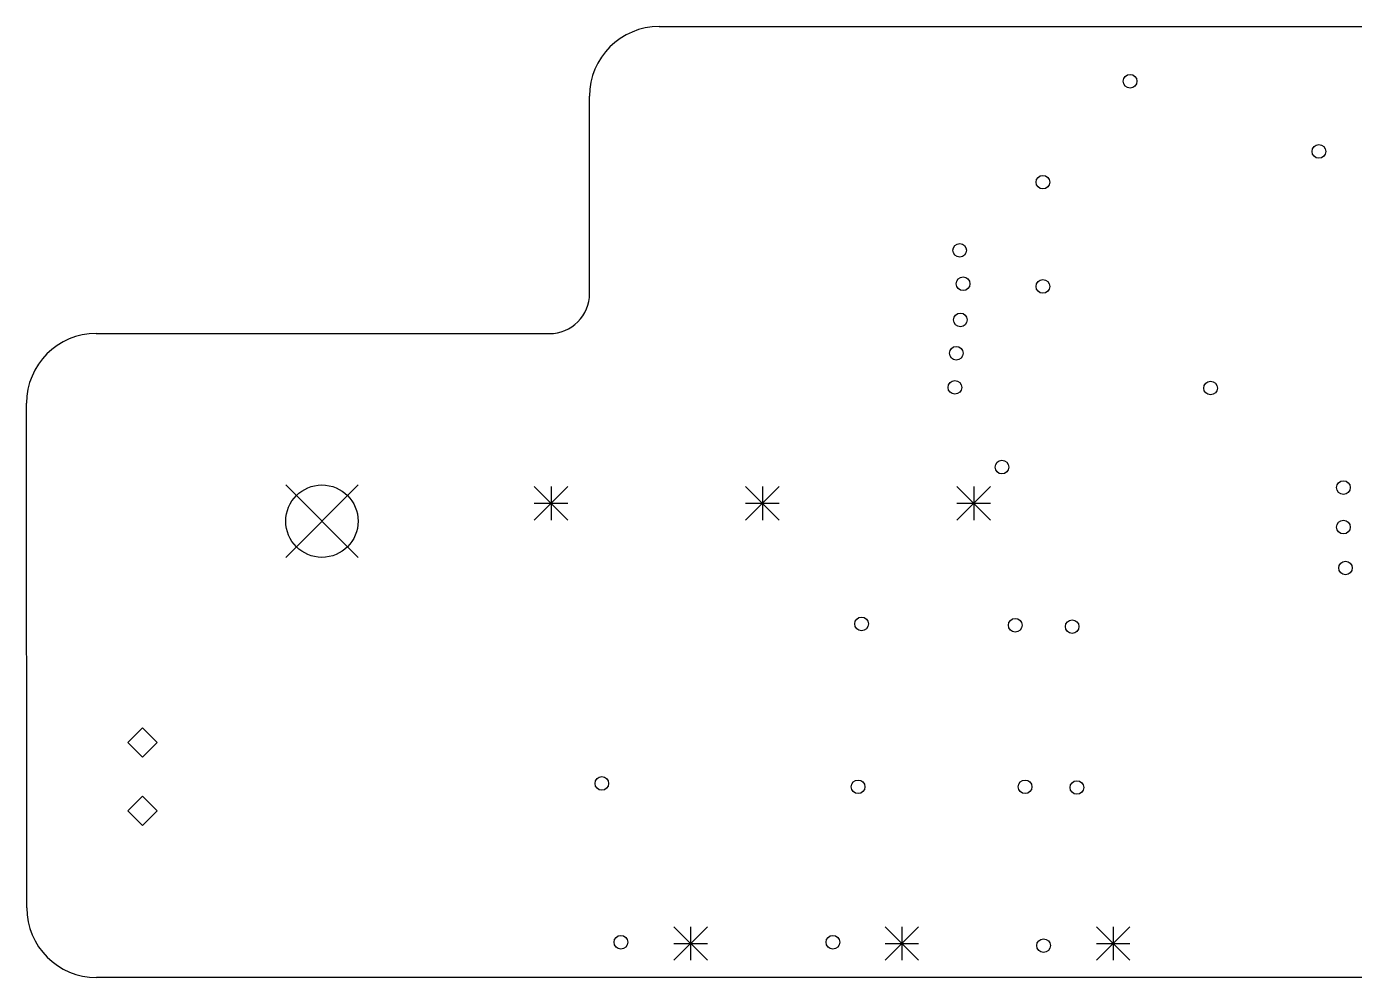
# Model space of a CAD drawing. Extents: x 2.08 to 6.39, y -6.15 to -1.85.
# Drawn here: x 2.165 to 4.113, y -4.961 to -3.566 of the extents above; entities that cross this region are included whole.
import ezdxf

# ---------------------------------------------------------------- set-up
doc = ezdxf.new("R2010")
doc.units = 0
doc.header["$MEASUREMENT"] = 0
doc.layers.add('BLACK', color=7, linetype='CONTINUOUS')

msp = doc.modelspace()

# ---------------------------------------------------------------- linework, layer by layer
at = {"layer": 'BLACK', "linetype": 'CONTINUOUS'}
for p, q in [((3.0933, -3.5657), (5.8217, -3.5657)), ((2.991, -3.957), (2.9909, -3.6681)), ((2.2674, -4.016), (2.9319, -4.0161)), ((2.1654, -4.8583), (2.165, -4.1184)), ((2.5453, -4.2382), (2.6516, -4.3445)), ((2.6516, -4.2382), (2.5453, -4.3445)), ((2.9099, -4.2405), (2.9591, -4.2897)), ((2.9591, -4.2405), (2.9099, -4.2897)), ((2.9345, -4.2405), (2.9345, -4.2897)), ((3.2199, -4.2405), (3.2691, -4.2897)), ((3.2691, -4.2405), (3.2199, -4.2897)), ((3.2445, -4.2405), (3.2445, -4.2897)), ((3.5299, -4.2405), (3.5791, -4.2897)), ((3.5791, -4.2405), (3.5299, -4.2897)), ((3.5545, -4.2405), (3.5545, -4.2897)), ((2.9099, -4.2651), (2.9591, -4.2651)), ((3.2199, -4.2651), (3.2691, -4.2651)), ((3.5299, -4.2651), (3.5791, -4.2651)), ((2.3353, -4.5945), (2.3138, -4.616)), ((2.3568, -4.616), (2.3353, -4.5945)), ((2.3138, -4.616), (2.3353, -4.6375)), ((2.3353, -4.6375), (2.3568, -4.616)), ((2.3353, -4.6945), (2.3138, -4.716)), ((2.3568, -4.716), (2.3353, -4.6945)), ((2.3138, -4.716), (2.3353, -4.7375)), ((2.3353, -4.7375), (2.3568, -4.716)), ((3.1146, -4.8862), (3.1638, -4.9354)), ((3.1638, -4.8862), (3.1146, -4.9354)), ((3.1392, -4.8862), (3.1392, -4.9354)), ((3.4246, -4.8862), (3.4738, -4.9354)), ((3.4738, -4.8862), (3.4246, -4.9354)), ((3.4492, -4.8862), (3.4492, -4.9354)), ((3.7346, -4.8862), (3.7838, -4.9354)), ((3.7838, -4.8862), (3.7346, -4.9354)), ((3.7592, -4.8862), (3.7592, -4.9354)), ((3.1146, -4.9108), (3.1638, -4.9108)), ((3.4246, -4.9108), (3.4738, -4.9108)), ((3.7346, -4.9108), (3.7838, -4.9108)), ((6.2913, -4.9606), (2.2677, -4.9606))]:
    msp.add_line(p, q, dxfattribs=at)
at = {"layer": 'BLACK'}
for centre, radius in [((3.784, -3.646), 0.01), ((4.061, -3.749), 0.01), ((3.656, -3.794), 0.01), ((3.534, -3.894), 0.01), ((3.539, -3.943), 0.01), ((3.656, -3.947), 0.01), ((3.535, -3.996), 0.01), ((3.529, -4.045), 0.01), ((3.527, -4.095), 0.01), ((3.902, -4.096), 0.01), ((3.596, -4.212), 0.01), ((2.5984, -4.2913), 0.0531), ((4.097, -4.242), 0.01), ((4.097, -4.3), 0.01), ((4.1, -4.36), 0.01), ((3.39, -4.442), 0.01), ((3.6155, -4.444), 0.01), ((3.699, -4.446), 0.01), ((3.009, -4.676), 0.01), ((3.385, -4.681), 0.01), ((3.63, -4.681), 0.01), ((3.706, -4.682), 0.01), ((3.037, -4.909), 0.01), ((3.348, -4.909), 0.01), ((3.657, -4.914), 0.01)]:
    msp.add_circle(centre, radius, dxfattribs=at)
for centre, radius, start, end in [((3.0933, -3.6681), 0.1024, 90, 180), ((2.9319, -3.957), 0.0591, -90, 0), ((2.2674, -4.1184), 0.1024, 90, 180), ((2.2677, -4.8583), 0.1024, -180, -90)]:
    msp.add_arc(centre, radius, start, end, dxfattribs=at)

doc.saveas('drawing.dxf')
